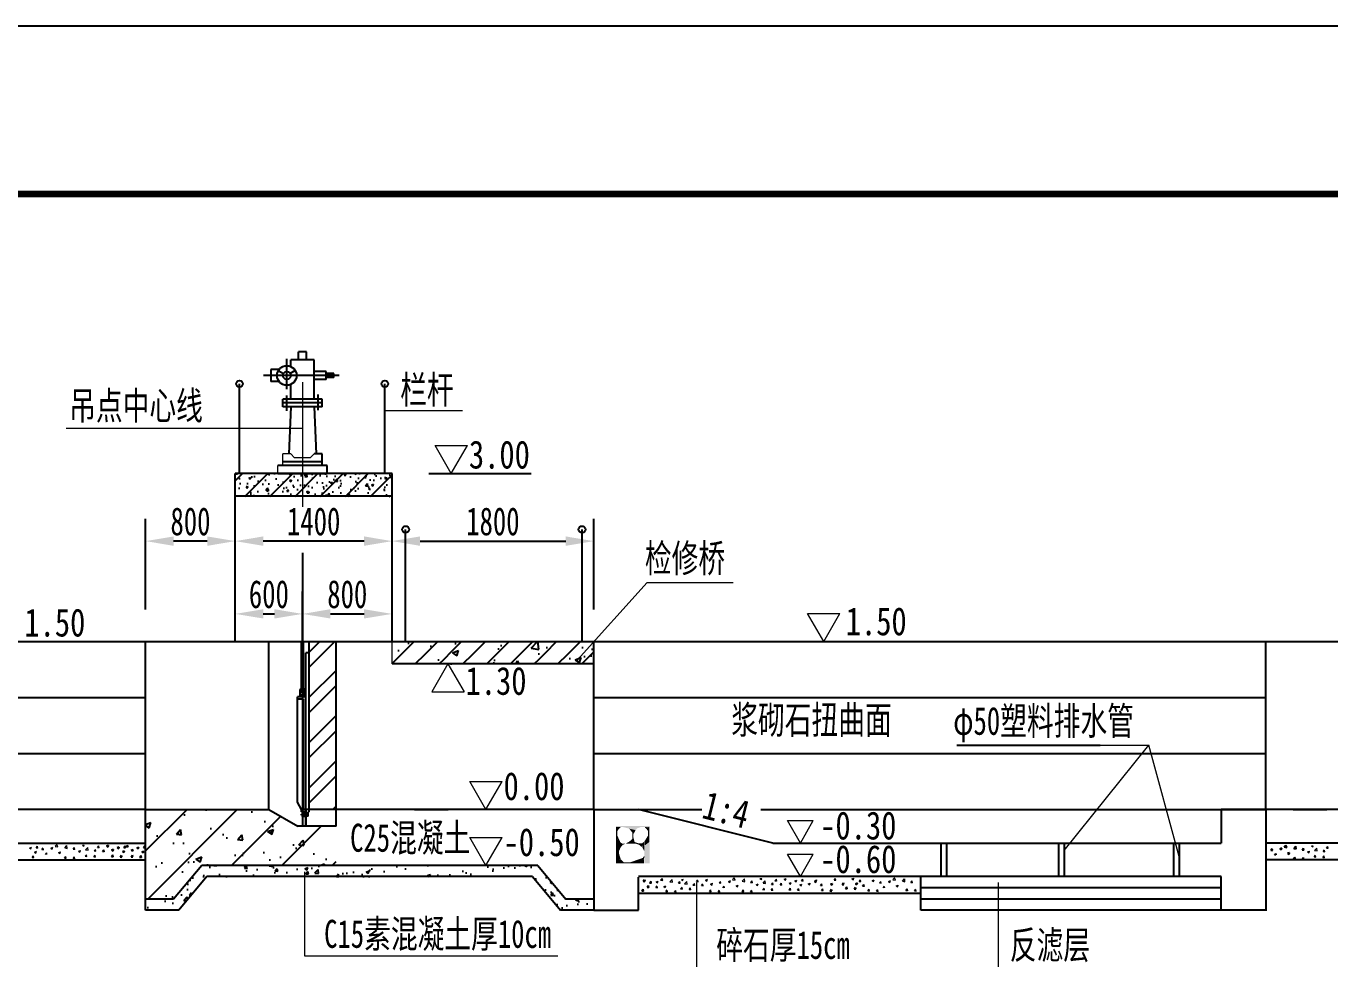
# Model space of a CAD drawing. Header units: millimetres. Extents: x 88 to 508, y 77 to 374.
# Drawn here: x 265.6 to 382, y 289.8 to 373.8 of the extents above; entities that cross this region are included whole.
import ezdxf
from ezdxf.enums import TextEntityAlignment as Align
from ezdxf.lldxf.tags import DXFTag

# ---------------------------------------------------------------- set-up
doc = ezdxf.new("R2010")
doc.units = ezdxf.units.MM
doc.header["$LTSCALE"] = 35
doc.header["$PDMODE"] = 2
doc.header["$PDSIZE"] = 5
for name, color, linetype in [('SG001轮廓', 2, 'Continuous'), ('SG002辅助', 7, 'Continuous'), ('SG004标注', 9, 'Continuous'), ('SG006填充', 4, 'Continuous')]:
    doc.layers.add(name, color=color, linetype=linetype)
doc.styles.add('GB', font='SIMFANG.TTF', dxfattribs={"width": 0.7})
doc.styles.add('HZFS', font='SIMFANG.TTF', dxfattribs={"width": 0.7})
doc.styles.add('文字', font='SIMFANG.TTF', dxfattribs={"width": 0.8, "height": 2})
tags = doc.linetypes.add('CENTER', pattern=[50.8, 31.75, -6.35, 6.35, -6.35]).pattern_tags.tags
tags[10:11] = [DXFTag(74, 4), DXFTag(75, 0), DXFTag(340, '0'), DXFTag(46, 1.0), DXFTag(50, 0.0), DXFTag(44, 0.0), DXFTag(45, 0.0)]
tags[8:9] = [DXFTag(74, 4), DXFTag(75, 0), DXFTag(340, '0'), DXFTag(46, 1.0), DXFTag(50, 0.0), DXFTag(44, 0.0), DXFTag(45, 0.0)]
tags[6:7] = [DXFTag(74, 4), DXFTag(75, 0), DXFTag(340, '0'), DXFTag(46, 1.0), DXFTag(50, 0.0), DXFTag(44, 0.0), DXFTag(45, 0.0)]
tags[4:5] = [DXFTag(74, 4), DXFTag(75, 0), DXFTag(340, '0'), DXFTag(46, 1.0), DXFTag(50, 0.0), DXFTag(44, 0.0), DXFTag(45, 0.0)]
tags = doc.linetypes.add('PHANTOM', pattern=[63.5, 31.75, -6.35, 6.35, -6.35, 6.35, -6.35]).pattern_tags.tags
tags[14:15] = [DXFTag(74, 4), DXFTag(75, 0), DXFTag(340, '0'), DXFTag(46, 1.0), DXFTag(50, 0.0), DXFTag(44, 0.0), DXFTag(45, 0.0)]
tags[12:13] = [DXFTag(74, 4), DXFTag(75, 0), DXFTag(340, '0'), DXFTag(46, 1.0), DXFTag(50, 0.0), DXFTag(44, 0.0), DXFTag(45, 0.0)]
tags[10:11] = [DXFTag(74, 4), DXFTag(75, 0), DXFTag(340, '0'), DXFTag(46, 1.0), DXFTag(50, 0.0), DXFTag(44, 0.0), DXFTag(45, 0.0)]
tags[8:9] = [DXFTag(74, 4), DXFTag(75, 0), DXFTag(340, '0'), DXFTag(46, 1.0), DXFTag(50, 0.0), DXFTag(44, 0.0), DXFTag(45, 0.0)]
tags[6:7] = [DXFTag(74, 4), DXFTag(75, 0), DXFTag(340, '0'), DXFTag(46, 1.0), DXFTag(50, 0.0), DXFTag(44, 0.0), DXFTag(45, 0.0)]
tags[4:5] = [DXFTag(74, 4), DXFTag(75, 0), DXFTag(340, '0'), DXFTag(46, 1.0), DXFTag(50, 0.0), DXFTag(44, 0.0), DXFTag(45, 0.0)]
doc.dimstyles.new('200', dxfattribs={"dimscale": 0, "dimtxt": 3, "dimasz": 2, "dimexe": 2, "dimexo": 0, "dimgap": 1, "dimtad": 1, "dimdec": 0, "dimlfac": 200, "dimdsep": 46, "dimtxsty": 'GB', "dimblk1": 'ARCHTICK', "dimblk2": 'ARCHTICK', "dimsah": 1, "dimcen": 2.5, "dimdle": 1.5, "dimclrd": 3, "dimclre": 3, "dimclrt": 7, "dimadec": 0, "dimazin": 0, "dimtfac": 1, "dimtdec": 4, "dimtmove": 1, "dimatfit": 3, "dimldrblk": 'ARCHTICK', "dimfxl": 1, "dimtolj": 1, "dimtzin": 0, "dimarcsym": 0})
pattern_1 = [(50, (-2954.3354, -447.419), (5.46554, -0.4781726), [0.5715, -6.2865]), (355, (-2954.3354, -447.419), (-1.057285, 5.731699), [0.4572, -5.0292]), (100.451, (-2953.88, -447.4587), (4.408275, 5.253501), [0.4857, -5.3427]), (46.1842, (-2954.3354, -445.895), (8.132371, -1.26127), [0.85725, -9.42975]), (96.6356, (-2953.658, -446), (7.122127, 7.422767), [0.72855, -8.01405]), (351.184, (-2954.3354, -445.895), (7.122138, 7.422754), [0.6858, -7.5438]), (21, (-2953.5734, -446.276), (4.5484464, -3.0679656), [0.5715, -6.2865]), (326, (-2953.5734, -446.276), (1.854061, 5.525639), [0.4572, -5.0292]), (71.4514, (-2953.1944, -446.5315), (6.402495, 2.457686), [0.4857, -5.3427]), (37.5, (-2954.3354, -447.4189), (0.0926581, 2.5366512), [0, -4.96824, 0, -5.1054, 0, -5.04825]), (7.5, (-2954.3354, -447.4189), (2.0045899, 3.0054172), [0, -2.91084, 0, -4.85394, 0, -1.92405]), (327.5, (-2956.0347, -447.4189), (4.0677179, -0.1718623), [0, -1.905, 0, -5.9436, 0, -7.8867]), (317.5, (-2956.7967, -447.419), (4.4438754, 0.7627947), [0, -2.4765, 0, -3.94716, 0, -5.6007])]

# ---------------------------------------------------------------- blocks, each defined once
blk = doc.blocks.new('*D28')
at = {"layer": 'Defpoints', "color": 0, "transparency": 16777216}
for p in [(316.32, 327.85), (298.32, 321.73), (316.32, 321.73)]:
    blk.add_point(p, dxfattribs=at)
at = {"layer": 'SG002辅助', "color": 9, "lineweight": -2, "transparency": 16777216}
for p, q in [((298.32, 321.73), (298.32, 329.85)), ((316.32, 321.73), (316.32, 329.85)), ((300.82, 327.85), (313.82, 327.85))]:
    blk.add_line(p, q, dxfattribs=at)
at = {"layer": 'SG002辅助', "color": 9, "transparency": 16777216}
for points in [[(300.82, 328.27), (300.82, 327.43), (298.32, 327.85)], [(313.82, 328.27), (313.82, 327.43), (316.32, 327.85)]]:
    blk.add_solid(points, dxfattribs=at)
at = {"layer": 'SG002辅助', "color": 3, "lineweight": 13, "transparency": 16777216, "insert": (307.32, 329.6), "char_height": 2.5, "attachment_point": 5, "style": 'GB'}
blk.add_mtext('\\A1;1800', dxfattribs=at)
blk = doc.blocks.new('_ARCHTICK')
at = {"color": 0, "linetype": 'ByBlock', "const_width": 0.15}
blk.add_lwpolyline([(-0.5, -0.5), (0.5, 0.5)], dxfattribs=at)
blk = doc.blocks.new('*D29')
at = {"layer": 'Defpoints', "color": 0, "transparency": 16777216}
for p in [(290.32, 321.35), (284.32, 318.89), (290.32, 318.89)]:
    blk.add_point(p, dxfattribs=at)
at = {"layer": 'SG002辅助', "color": 9, "lineweight": -2, "transparency": 16777216}
for p, q in [((284.32, 318.89), (284.32, 323.35)), ((290.32, 318.89), (290.32, 323.35)), ((286.82, 321.35), (287.82, 321.35))]:
    blk.add_line(p, q, dxfattribs=at)
at = {"layer": 'SG002辅助', "color": 9, "transparency": 16777216}
for points in [[(286.82, 321.77), (286.82, 320.94), (284.32, 321.35)], [(287.82, 321.77), (287.82, 320.94), (290.32, 321.35)]]:
    blk.add_solid(points, dxfattribs=at)
at = {"layer": 'SG002辅助', "color": 3, "lineweight": 13, "transparency": 16777216, "insert": (287.32, 323.1), "char_height": 2.5, "attachment_point": 5, "style": 'GB'}
blk.add_mtext('\\A1;600', dxfattribs=at)
blk = doc.blocks.new('*D30')
at = {"layer": 'Defpoints', "color": 0, "transparency": 16777216}
for p in [(298.32, 321.35), (290.32, 318.89), (298.32, 318.89)]:
    blk.add_point(p, dxfattribs=at)
at = {"layer": 'SG002辅助', "color": 9, "lineweight": -2, "transparency": 16777216}
for p, q in [((290.32, 318.89), (290.32, 323.35)), ((298.32, 318.89), (298.32, 323.35)), ((292.82, 321.35), (295.82, 321.35))]:
    blk.add_line(p, q, dxfattribs=at)
at = {"layer": 'SG002辅助', "color": 9, "transparency": 16777216}
for points in [[(292.82, 321.77), (292.82, 320.94), (290.32, 321.35)], [(295.82, 321.77), (295.82, 320.94), (298.32, 321.35)]]:
    blk.add_solid(points, dxfattribs=at)
at = {"layer": 'SG002辅助', "color": 3, "lineweight": 13, "transparency": 16777216, "insert": (294.32, 323.1), "char_height": 2.5, "attachment_point": 5, "style": 'GB'}
blk.add_mtext('\\A1;800', dxfattribs=at)
blk = doc.blocks.new('*D41')
at = {"layer": 'Defpoints', "color": 0, "transparency": 16777216}
for p in [(284.32, 327.85), (284.32, 321.73), (298.32, 321.73)]:
    blk.add_point(p, dxfattribs=at)
at = {"layer": 'SG002辅助', "color": 9, "lineweight": -2, "transparency": 16777216}
for p, q in [((284.32, 321.73), (284.32, 329.85)), ((298.32, 321.73), (298.32, 329.85)), ((295.82, 327.85), (286.82, 327.85))]:
    blk.add_line(p, q, dxfattribs=at)
at = {"layer": 'SG002辅助', "color": 9, "transparency": 16777216}
for points in [[(286.82, 328.27), (286.82, 327.43), (284.32, 327.85)], [(295.82, 328.27), (295.82, 327.43), (298.32, 327.85)]]:
    blk.add_solid(points, dxfattribs=at)
at = {"layer": 'SG002辅助', "color": 3, "lineweight": 13, "transparency": 16777216, "insert": (291.32, 329.6), "char_height": 2.5, "attachment_point": 5, "style": 'GB'}
blk.add_mtext('\\A1;1400', dxfattribs=at)
blk = doc.blocks.new('*D42')
at = {"layer": 'Defpoints', "color": 0, "transparency": 16777216}
for p in [(276.32, 327.85), (276.32, 321.73), (284.32, 321.73)]:
    blk.add_point(p, dxfattribs=at)
at = {"layer": 'SG002辅助', "color": 9, "lineweight": -2, "transparency": 16777216}
for p, q in [((276.32, 321.73), (276.32, 329.85)), ((284.32, 321.73), (284.32, 329.85)), ((281.82, 327.85), (278.82, 327.85))]:
    blk.add_line(p, q, dxfattribs=at)
at = {"layer": 'SG002辅助', "color": 9, "transparency": 16777216}
for points in [[(278.82, 328.27), (278.82, 327.43), (276.32, 327.85)], [(281.82, 328.27), (281.82, 327.43), (284.32, 327.85)]]:
    blk.add_solid(points, dxfattribs=at)
at = {"layer": 'SG002辅助', "color": 3, "lineweight": 13, "transparency": 16777216, "insert": (280.32, 329.6), "char_height": 2.5, "attachment_point": 5, "style": 'GB'}
blk.add_mtext('\\A1;800', dxfattribs=at)
blk = doc.blocks.new('st')
at = {"color": 12}
for points in [[(-0.03, -1.78), (-0.03, -0.85), (-0.05, 0.01), (-0.03, 0.01)], [(-0.03, -1.78), (-0.03, -0.85), (-0.05, 0.01), (-0.03, 0.01)], [(-0.03, -1.78), (-0.03, -0.85), (-0.05, 0.01), (-0.03, 0.01)], [(-0.05, -2.82), (2.39, -2.85), (0, 0), (2.59, 0)], [(2.41, -2.86), (5.76, -1.81), (2.6, 0), (5.81, 0.01)], [(5.76, -1.81), (14.11, -1.88), (5.81, 0.01), (14.17, 0.01)], [(14.12, -1.89), (16.28, -0.9), (14.17, 0), (16.23, 0)], [(16.23, -0.89), (16.23, 0), (19.23, -0.89), (19.23, 0)], [(19.25, -0.91), (20.39, -1.7), (19.25, 0), (20.39, -0.01)], [(20.39, 0), (21.53, 0), (20.39, -1.71), (21.55, -2.84)], [(21.47, -20.04), (21.62, -0.01), (22.19, -19.99), (22.19, 0.01)], [(0.61, -4.72), (2.41, -2.84), (-0.06, -4.71), (-0.06, -2.82)], [(-0.06, -2.88), (-0.06, -2.88), (0, -4.7)], [(-0.05, -8.68), (0.61, -8.68), (-0.05, -4.72), (0.61, -4.72)], [(0, -4.7), (0, -4.7), (0.61, -4.7)], [(9.36, -2.75), (7.19, -1.83), (12.48, -2.63), (14.09, -1.88)], [(11.71, -3.71), (12.48, -2.63), (10.96, -4.02), (9.36, -2.75)], [(11.67, -5.7), (11.71, -3.71), (11.67, -5.7), (10.96, -4.02)], [(11.68, -9.68), (11.68, -5.79), (14.48, -9.72), (12.81, -7.88)], [(19.69, -11.67), (20.74, -12.63), (21.53, -4.13), (21.53, -14.73)], [(0.61, -8.68), (-0.05, -8.68), (3.17, -16), (-0.05, -16.8)], [(3.17, -16), (0.61, -8.68), (-0.05, -16.8), (-0.05, -8.68)], [(3.17, -16), (0.61, -8.68), (-0.05, -16.8), (-0.05, -8.68)], [(11.78, -13.79), (10.97, -13.79), (11.78, -15.42), (9.45, -15.65)], [(10.34, -16.74), (9.55, -15.7), (12.81, -16.74), (11.76, -15.45)], [(10.97, -13.79), (11.78, -13.79), (11.66, -11.82), (12.59, -11.12)], [(11.64, -10.35), (11.64, -9.72), (17.03, -10.35), (14.48, -9.72)], [(11.66, -10.4), (11.66, -11.82), (15.44, -10.4), (12.59, -11.12)], [(17.24, -10.4), (17.24, -9.72), (14.44, -9.7), (14.46, -9.72)], [(17.24, -10.4), (17.24, -9.72), (14.44, -9.7), (14.46, -9.72)], [(18.18, -9.72), (17.24, -9.72), (17.26, -10.42), (17.24, -10.42)], [(17.31, -10.42), (17.6, -10.42), (19.69, -11.67), (19.34, -11.35)], [(17.33, -10.39), (20.55, -8.01), (19.71, -11.64), (20.55, -8.05)], [(-0.05, -16.8), (-0.05, -19.99), (12.77, -16.8), (12.77, -19.99)], [(-0.05, -19.99), (12.77, -19.99), (7.4, -16.8), (12.77, -16.8)], [(0.05, -16.78), (3.14, -16.03), (0.05, -16.78), (3.17, -16.78)], [(3.17, -16.8), (4.42, -16.8), (3.17, -16)], [(9.45, -15.65), (7.4, -16.8), (12.77, -19.99), (12.77, -16.8)], [(9.45, -15.65), (7.4, -16.8), (12.77, -19.99), (12.77, -16.8)], [(9.45, -15.65), (7.4, -16.8), (12.77, -19.99), (12.77, -16.8)], [(12.84, -19.08), (12.84, -16.87), (16.43, -19.08)], [(12.84, -19.13), (21.47, -19.13), (19.31, -19.13), (20.86, -18.03)], [(12.84, -19.96), (21.58, -19.96), (12.84, -19.13), (21.47, -19.13)], [(19.31, -19.13), (20.86, -18.03), (21.47, -17.09), (21.58, -19.02)]]:
    blk.add_solid(points, dxfattribs=at)

msp = doc.modelspace()

# ---------------------------------------------------------------- hatches: boundary and pattern name
at = {"layer": 'SG001轮廓'}
h = msp.add_hatch(dxfattribs=at)
h.set_pattern_fill('AR-CONC', color=2, scale=0.01, style=0)
h.set_pattern_definition([(50, (-2921.0265, -456.4191), (1.8218467, -0.15939086), [0.1905, -2.0955]), (355, (-2921.0265, -456.4191), (-0.3524283, 1.9105664), [0.1524, -1.6764]), (100.451, (-2920.8747, -456.4324), (1.469425, 1.7511669), [0.1619, -1.7809]), (46.1842, (-2921.0265, -455.911), (2.7107904, -0.4204233), [0.28575, -3.14325]), (96.6356, (-2920.8006, -455.9461), (2.3740423, 2.4742556), [0.24285, -2.67135]), (351.184, (-2921.0265, -455.911), (2.374046, 2.4742512), [0.2286, -2.5146]), (21, (-2920.7725, -456.0381), (1.5161488, -1.0226552), [0.1905, -2.0955]), (326, (-2920.7725, -456.0381), (0.6180203, 1.8418797), [0.1524, -1.6764]), (71.4514, (-2920.6462, -456.1233), (2.1341649, 0.8192286), [0.1619, -1.7809]), (37.5, (-2921.02654, -456.4191), (0.03088603, 0.84555039), [0, -1.65608, 0, -1.7018, 0, -1.68275]), (7.5, (-2921.0265, -456.4191), (0.66819663, 1.00180575), [0, -0.97028, 0, -1.61798, 0, -0.64135]), (327.5, (-2921.59296, -456.4191), (1.35590595, -0.05728744), [0, -0.635, 0, -1.9812, 0, -2.6289]), (317.5, (-2921.847, -456.4191), (1.4812918, 0.2542649), [0, -0.8255, 0, -1.31572, 0, -1.8669])])
h.paths.add_polyline_path([(284.3205, 333.8889), (284.3205, 331.8489), (290.2005, 331.8489), (290.2005, 333.8889)])
h.paths.add_polyline_path([(290.2005, 333.8889), (290.2005, 331.8489), (298.3205, 331.8489), (298.3205, 333.8889)])
h = msp.add_hatch(dxfattribs=at)
h.set_pattern_fill('LINE', color=2, scale=0.5, angle=45, style=0)
h.set_pattern_definition([(45, (-2921.0265, -456.4191), (-1.122532, 1.122532), [])])
h.paths.add_polyline_path([(284.3205, 333.8889), (284.3205, 331.8489), (291.7505, 331.8489), (291.7505, 333.8889)])
h.paths.add_polyline_path([(291.7505, 333.8889), (291.7505, 331.8489), (298.3205, 331.8489), (298.3205, 333.8889)])
h = msp.add_hatch(dxfattribs=at)
h.set_pattern_fill('ANSI32', color=2, scale=0.3, style=0)
h.set_pattern_definition([(45, (-2954.3354, -450.0996), (-2.0205576, 2.0205576), []), (45, (-2952.9884, -450.0996), (-2.0205576, 2.0205576), [])])
h.paths.add_polyline_path([(293.3205, 318.8889), (290.9152, 318.8889), (290.9152, 303.8889), (293.3205, 303.8889)])
h = msp.add_hatch(dxfattribs=at)
h.set_pattern_fill('钢筋混凝土', color=2, angle=45, style=0)
h.set_pattern_definition([(95, (-2954.3354, -447.419), (5.51552, 4.628071), [0.75, -8.25]), (40, (-2954.3354, -447.419), (-6.299922, 4.337681), [0.6, -6.6]), (145.4514, (-2953.876, -447.033), (-0.784395, 8.965753), [0.637402, -7.011421]), (91.1842, (-2955.75, -446.005), (8.71693, 6.376138), [1.125, -12.375]), (141.6356, (-2955.023, -445.473), (-0.27899, 13.497117), [0.956103, -10.51713]), (36.1842, (-2955.75, -446.005), (-0.279, 13.497117), [0.9, -9.9]), (66, (-2954.689, -445.651), (7.067716, 1.373825), [0.75, -8.25]), (11, (-2954.689, -445.651), (-3.407086, 6.848084), [0.6, -6.6]), (116.4514, (-2954.1, -445.5366), (3.660636, 8.221906), [0.637402, -7.011421]), (82.5, (-2954.3354, -447.4189), (-2.2679319, 2.4398982), [0, -6.52, 0, -6.7, 0, -6.625]), (52.5, (-2954.3354, -447.419), (-0.9287294, 4.6490945), [0, -3.82, 0, -6.37, 0, -2.525]), (12.5, (-2955.9123, -448.9957), (3.9341817, 3.6152076), [0, -2.5, 0, -7.8, 0, -10.35]), (2.5, (-2956.6194, -449.703), (3.4159, 4.831598), [0, -3.25, 0, -5.18, 0, -7.35]), (45, (-2954.3354, -447.4189), (-1.0606602, 1.0606602), [1])])
h.paths.add_polyline_path([(316.3205, 318.8889), (298.3205, 318.8889), (298.3205, 316.8889), (316.3205, 316.8889)])
h = msp.add_hatch(dxfattribs=at)
h.set_pattern_fill('ANSI31', color=2, angle=45, style=0)
h.set_pattern_definition([(45, (-2954.3354, -447.419), (-2.245064, 2.245064), [])])
h.paths.add_polyline_path([(287.3205, 303.8889), (276.3205, 303.8889), (276.3205, 295.8889), (278.8205, 295.8889), (281.3205, 298.8889), (293.3205, 298.8889), (293.3205, 302.3889), (290.3533, 302.3889), (289.9186, 302.3889)])
h = msp.add_hatch(dxfattribs=at)
h.set_pattern_fill('AR-CONC', color=2, scale=0.03, style=0)
h.set_pattern_definition(pattern_1)
h.paths.add_polyline_path([(293.3205, 302.3889), (290.3533, 302.3889), (289.9186, 302.3889), (287.3205, 303.8889), (276.3205, 303.8889), (276.3205, 295.8889), (278.8205, 295.8889), (281.3205, 298.8889), (293.3205, 298.8889)])
h = msp.add_hatch(dxfattribs=at)
h.set_pattern_fill('AR-CONC', color=2, scale=0.015, style=0)
h.set_pattern_definition([(50, (-2954.3354, -461.2043), (2.73277, -0.2390863), [0.28575, -3.14325]), (355, (-2954.3354, -461.2043), (-0.5286424, 2.8658496), [0.2286, -2.5146]), (100.451, (-2954.1077, -461.2242), (2.2041375, 2.6267503), [0.24285, -2.67135]), (46.1842, (-2954.3354, -460.4423), (4.0661856, -0.630635), [0.428625, -4.714875]), (96.6356, (-2953.9966, -460.495), (3.5610635, 3.7113833), [0.364275, -4.007025]), (351.184, (-2954.3354, -460.4423), (3.561069, 3.711377), [0.3429, -3.7719]), (21, (-2953.9544, -460.6328), (2.2742232, -1.5339828), [0.28575, -3.14325]), (326, (-2953.9544, -460.6328), (0.9270304, 2.7628195), [0.2286, -2.5146]), (71.4514, (-2953.765, -460.7606), (3.2012474, 1.2288429), [0.24285, -2.67135]), (37.5, (-2954.3354, -461.2043), (0.04632905, 1.26832558), [0, -2.48412, 0, -2.5527, 0, -2.524125]), (7.5, (-2954.3354, -461.2043), (1.00229494, 1.5027086), [0, -1.45542, 0, -2.42697, 0, -0.962025]), (327.5, (-2955.1851, -461.2043), (2.03385893, -0.08593116), [0, -0.9525, 0, -2.9718, 0, -3.94335]), (317.5, (-2955.566, -461.2043), (2.2219377, 0.3813974), [0, -1.23825, 0, -1.97358, 0, -2.80035])])
h.paths.add_polyline_path([(311.3205, 298.8889), (281.3205, 298.8889), (278.8205, 295.8889), (276.3205, 295.8889), (276.3205, 294.8889), (279.2889, 294.8889), (281.7889, 297.8889), (310.8521, 297.8889), (313.3521, 294.8889), (316.3205, 294.8889), (316.3205, 295.8889), (313.8205, 295.8889)])
at = {"layer": 'SG006填充'}
h = msp.add_hatch(dxfattribs=at)
h.set_pattern_fill('AR-CONC', color=256, scale=0.03, style=0)
h.set_pattern_definition(pattern_1)
h.paths.add_polyline_path([(298.3205, 316.8889), (316.3205, 316.8889), (316.3205, 318.8889), (298.3205, 318.8889)])

# ---------------------------------------------------------------- linework, layer by layer
at = {"layer": 'SG001轮廓', "color": 2}
for p, q in [((290.6705, 344.7389), (289.9705, 344.7389)), ((289.9705, 344.0389), (289.9705, 344.7389)), ((290.6705, 344.0389), (290.6705, 344.7389)), ((288.9205, 341.4099), (288.9205, 344.1156)), ((291.3705, 344.0389), (289.2705, 344.0389)), ((289.2705, 343.4408), (289.2705, 344.0389)), ((291.3705, 340.5389), (291.3705, 344.0389)), ((289.7955, 342.6389), (286.8403, 342.6389)), ((287.4848, 343.1639), (287.4848, 342.1139)), ((288.2205, 343.1639), (287.4848, 343.1639)), ((288.1627, 343.0764), (288.6174, 342.8139)), ((289.2705, 342.6389), (288.5705, 342.6389)), ((288.9205, 341.7639), (288.9205, 342.2889)), ((289.6783, 343.0764), (289.2236, 342.8139)), ((293.5806, 342.6389), (289.7955, 342.6389)), ((292.4205, 342.9889), (291.3705, 342.9889)), ((292.4205, 342.2889), (291.3705, 342.2889)), ((292.4205, 342.2889), (292.4205, 342.9889)), ((293.1205, 342.8139), (292.4205, 342.8139)), ((293.1205, 342.8139), (292.4205, 342.8139)), ((293.1205, 342.4639), (292.4205, 342.4639)), ((293.1205, 342.4639), (293.1205, 342.8139)), ((284.7033, 333.8889), (284.7033, 341.8889)), ((288.2205, 342.1139), (287.4848, 342.1139)), ((289.2705, 340.5389), (289.2705, 341.8369)), ((297.6802, 333.8889), (297.6802, 341.8889)), ((292.0705, 340.5389), (288.5705, 340.5389)), ((288.5705, 339.8389), (288.5705, 340.5389)), ((292.0705, 340.1889), (288.5705, 340.1889)), ((288.9205, 339.493), (288.9205, 340.8608)), ((291.7205, 339.5466), (291.7205, 340.9412)), ((292.0705, 339.8389), (292.0705, 340.5389)), ((292.0705, 339.8389), (288.5705, 339.8389)), ((289.2705, 339.8389), (289.0955, 335.6389)), ((291.3705, 339.8389), (291.5455, 335.6389)), ((292.0705, 335.6389), (291.3705, 335.6389)), ((292.0705, 335.6389), (291.3705, 335.6389)), ((292.0705, 334.5889), (292.0705, 335.6389)), ((292.5255, 334.5889), (288.1155, 334.5889)), ((292.0705, 334.9389), (288.5705, 334.9389)), ((292.5255, 333.8889), (292.5255, 334.5889)), ((298.3205, 333.8889), (284.3205, 333.8889)), ((284.3205, 318.8889), (284.3205, 333.8889)), ((288.1155, 333.8889), (292.5255, 333.8889)), ((298.3205, 318.8889), (298.3205, 333.8889)), ((284.3205, 331.8889), (298.3205, 331.8889)), ((299.5292, 318.8889), (299.5292, 328.8889)), ((315.2797, 318.8889), (315.2797, 328.8889)), ((216.3205, 318.8889), (276.3205, 318.8889)), ((276.3205, 303.8889), (276.3205, 318.8889)), ((276.3205, 318.8889), (298.3205, 318.8889)), ((287.3205, 303.8889), (287.3205, 318.8747)), ((290.2205, 314.7062), (290.2205, 318.8889)), ((290.4205, 314.7062), (290.4205, 318.8889)), ((290.6205, 303.8747), (290.6205, 317.8889)), ((290.9152, 303.6747), (290.9152, 318.8889)), ((293.3205, 302.3889), (293.3205, 318.8889)), ((298.3205, 318.8889), (316.3205, 318.8889)), ((316.3205, 318.8889), (416.3205, 318.8889)), ((316.3205, 303.8889), (316.3205, 318.8889)), ((376.3205, 303.8889), (376.3205, 318.8889)), ((316.3205, 316.8889), (298.3205, 316.8889)), ((290.1205, 313.933), (290.1205, 314.533)), ((290.5205, 313.933), (290.5205, 314.533)), ((289.8707, 304.5278), (289.8707, 313.933)), ((289.8707, 304.5278), (289.8707, 313.933)), ((290.6205, 313.933), (289.8707, 313.933)), ((290.4205, 313.733), (289.8707, 313.733)), ((290.5205, 314.133), (290.1205, 314.133)), ((290.6205, 313.9333), (290.2205, 313.9333)), ((290.4205, 311.6863), (290.4205, 313.733)), ((290.4205, 311.6863), (290.4205, 313.733)), ((290.4205, 303.8747), (290.4205, 313.733)), ((276.3205, 303.8889), (216.3205, 303.8889)), ((276.3205, 303.8889), (287.3205, 303.8889)), ((276.3205, 294.8889), (276.3205, 303.8889)), ((287.3205, 303.8889), (289.9186, 302.3889)), ((316.3205, 303.8889), (290.5005, 303.8889)), ((290.6205, 303.8889), (290.6205, 302.3889)), ((290.6205, 302.4889), (290.6205, 303.8889)), ((316.3205, 303.8889), (316.3205, 294.8889)), ((332.3205, 300.8889), (320.3205, 303.8889)), ((416.3485, 303.8889), (372.3205, 303.8889)), ((372.3205, 303.8889), (372.3205, 303.8889)), ((372.3205, 303.8889), (372.3205, 300.8889)), ((372.3205, 303.8889), (372.3205, 300.8889)), ((376.3205, 303.8889), (372.3205, 303.8889)), ((376.3205, 303.8889), (376.3205, 294.8497)), ((378.7675, 303.8889), (381.7675, 303.8889)), ((290.6205, 303.4747), (290.2205, 303.4747)), ((290.2205, 303.3747), (290.2205, 303.4747)), ((290.6205, 303.3747), (290.2205, 303.3747)), ((290.3205, 303.4747), (290.3205, 303.6747)), ((290.3205, 303.261), (290.3205, 303.3747)), ((290.5205, 303.261), (290.3205, 303.261)), ((290.5205, 303.4747), (290.5205, 303.6747)), ((290.5205, 303.261), (290.5205, 303.3747)), ((290.8205, 303.2747), (290.6205, 303.2747)), ((290.8205, 303.2747), (290.8205, 303.6747)), ((290.6205, 302.3889), (289.9186, 302.3889)), ((220.3205, 300.8889), (276.3205, 300.8889)), ((272.8329, 300.6269), (272.9592, 300.5416)), ((272.8331, 300.6281), (273.011, 300.6964)), ((272.9598, 300.5423), (273.0113, 300.6958)), ((273.2851, 300.2694), (273.4629, 300.3376)), ((273.4117, 300.1835), (273.4632, 300.337)), ((273.7881, 300.4781), (273.9144, 300.3929)), ((273.7883, 300.4793), (273.9662, 300.5476)), ((273.915, 300.3935), (273.9665, 300.547)), ((274.3799, 300.4976), (274.5317, 300.4843)), ((274.3827, 300.4981), (274.5051, 300.644)), ((274.5357, 300.4744), (274.5063, 300.6336)), ((274.578, 300.6095), (274.7043, 300.5243)), ((274.5782, 300.6108), (274.7561, 300.679)), ((274.7049, 300.5249), (274.7564, 300.6784)), ((275.0301, 300.252), (275.208, 300.3203)), ((275.1568, 300.1662), (275.2083, 300.3197)), ((275.5331, 300.4607), (275.6595, 300.3755)), ((275.5334, 300.462), (275.7112, 300.5302)), ((275.6601, 300.3761), (275.7116, 300.5296)), ((276.125, 300.4803), (276.2768, 300.467)), ((276.1278, 300.4808), (276.2502, 300.6267)), ((276.2808, 300.4571), (276.2514, 300.6163)), ((332.3205, 300.8889), (372.3205, 300.8889)), ((347.3205, 300.8889), (347.3205, 297.8889)), ((347.8205, 300.8889), (347.8205, 297.8889)), ((357.8205, 300.8889), (357.8205, 297.8889)), ((358.3205, 300.8889), (358.3205, 297.8889)), ((368.0855, 300.8889), (368.0855, 297.8889)), ((368.5855, 300.8889), (368.5855, 297.8889)), ((412.3205, 300.8889), (376.3205, 300.8889)), ((376.7587, 300.2449), (376.8812, 300.3909)), ((376.9117, 300.2212), (376.8824, 300.3805)), ((377.576, 300.3818), (377.7024, 300.2966)), ((377.5763, 300.383), (377.7541, 300.4513)), ((377.7029, 300.2972), (377.7544, 300.4507)), ((377.9597, 300.5406), (378.1096, 300.6969)), ((377.9613, 300.5362), (378.1872, 300.5012)), ((378.186, 300.504), (378.1096, 300.6969)), ((378.8144, 300.3993), (379.0122, 300.6055)), ((378.816, 300.3949), (379.0419, 300.3598)), ((379.0407, 300.3627), (379.0126, 300.6039)), ((379.5714, 300.2886), (379.6939, 300.4346)), ((379.7244, 300.265), (379.695, 300.4242)), ((220.3205, 299.3889), (276.3205, 299.3889)), ((272.6296, 300.1142), (272.6002, 300.2734)), ((273.2734, 299.6874), (273.4252, 299.6742)), ((273.2762, 299.6879), (273.3987, 299.8338)), ((273.2848, 300.2681), (273.4112, 300.1829)), ((273.4292, 299.6642), (273.3998, 299.8234)), ((274.0378, 299.646), (274.1896, 299.6327)), ((274.0406, 299.6464), (274.163, 299.7923)), ((274.1936, 299.6228), (274.1642, 299.782)), ((274.24, 300.1194), (274.3663, 300.0341)), ((274.2402, 300.1206), (274.4181, 300.1889)), ((274.3669, 300.0348), (274.4184, 300.1882)), ((275.0185, 299.6701), (275.1703, 299.6568)), ((275.0213, 299.6706), (275.1437, 299.8165)), ((275.0299, 300.2508), (275.1562, 300.1656)), ((275.1743, 299.6469), (275.1449, 299.8061)), ((275.7829, 299.6286), (275.9347, 299.6153)), ((275.7856, 299.6291), (275.9081, 299.775)), ((275.9387, 299.6054), (275.9093, 299.7647)), ((275.9851, 300.102), (276.1114, 300.0168)), ((275.9853, 300.1033), (276.1632, 300.1715)), ((276.112, 300.0174), (276.1635, 300.1709)), ((412.3205, 299.3889), (376.3205, 299.3889)), ((376.7559, 300.2445), (376.9077, 300.2312)), ((376.8652, 300.2518), (376.8652, 300.2518)), ((377.0861, 299.8105), (377.2034, 299.9503)), ((377.2284, 299.8105), (377.2034, 299.9503)), ((378.265, 299.9773), (378.3913, 299.8921)), ((378.2652, 299.9785), (378.4431, 300.0468)), ((378.3919, 299.8927), (378.4434, 300.0462)), ((378.7939, 299.4926), (378.9457, 299.4793)), ((378.7967, 299.493), (378.9192, 299.639)), ((378.9497, 299.4694), (378.9204, 299.6286)), ((379.5583, 299.4511), (379.7101, 299.4378)), ((379.5611, 299.4516), (379.6835, 299.5975)), ((379.5686, 300.2882), (379.7204, 300.2749)), ((379.7141, 299.4279), (379.6847, 299.5871)), ((281.3205, 298.8889), (278.8205, 295.8889)), ((311.3205, 298.8889), (281.3205, 298.8889)), ((311.3205, 298.8889), (313.8205, 295.8889)), ((281.7889, 297.8889), (279.2889, 294.8889)), ((310.8521, 297.8889), (281.7889, 297.8889)), ((310.8521, 297.8889), (313.3521, 294.8889)), ((372.3205, 297.8888), (320.3205, 297.8888)), ((320.3205, 294.8889), (320.3205, 297.8497)), ((320.742, 297.4786), (320.8939, 297.4654)), ((320.7448, 297.4791), (320.8673, 297.625)), ((320.8978, 297.4554), (320.8685, 297.6146)), ((321.0919, 296.9515), (321.2437, 296.9382)), ((321.0947, 296.9519), (321.2171, 297.0978)), ((321.2477, 296.9282), (321.2183, 297.0874)), ((321.3112, 297.3494), (321.463, 297.3361)), ((321.314, 297.3499), (321.4364, 297.4958)), ((337.4618, 297.2055), (337.5882, 297.1203)), ((337.4621, 297.2068), (337.6399, 297.275)), ((337.5888, 297.1209), (337.6403, 297.2744)), ((338.5001, 297.2011), (338.6519, 297.1878)), ((338.5029, 297.2015), (338.6253, 297.3475)), ((338.6559, 297.1779), (338.6265, 297.3371)), ((338.792, 296.833), (338.9438, 296.8197)), ((338.7948, 296.8334), (338.9172, 296.9794)), ((338.9478, 296.8097), (338.9184, 296.969)), ((339.5591, 296.7919), (339.6816, 296.9379)), ((339.6803, 297.2591), (339.8066, 297.1738)), ((339.6806, 297.2603), (339.8584, 297.3286)), ((339.7122, 296.7683), (339.6828, 296.9275)), ((339.8072, 297.1745), (339.8587, 297.3279)), ((345.507, 294.8888), (345.507, 297.8497)), ((372.3205, 294.8888), (372.3205, 297.8888)), ((278.8205, 295.8889), (276.3205, 295.8889)), ((316.3205, 295.8889), (313.8205, 295.8889)), ((345.507, 296.3888), (320.3205, 296.3888)), ((320.5998, 296.6258), (320.7516, 296.6125)), ((320.6026, 296.6262), (320.725, 296.7722)), ((320.7556, 296.6026), (320.7262, 296.7618)), ((337.41, 296.6177), (337.5618, 296.6044)), ((337.4128, 296.6182), (337.5353, 296.7641)), ((337.5658, 296.5945), (337.5365, 296.7538)), ((339.5563, 296.7915), (339.7082, 296.7782)), ((279.2889, 294.8889), (276.3205, 294.8889)), ((316.3205, 294.8889), (313.3521, 294.8889)), ((316.3205, 294.8889), (316.3205, 294.8889)), ((316.3205, 294.8889), (320.3205, 294.8889)), ((376.3205, 294.8888), (345.507, 294.8888))]:
    msp.add_line(p, q, dxfattribs=at)
at = {"layer": 'SG001轮廓', "color": 2, "lineweight": 0}
for p, q in [((288.5705, 334.5889), (288.5705, 335.6389)), ((289.2705, 335.6389), (288.5705, 335.6389)), ((289.2705, 335.6389), (288.5705, 335.6389)), ((289.2705, 335.6389), (289.6205, 335.2889)), ((291.0205, 335.2889), (289.6205, 335.2889)), ((291.3705, 335.6389), (291.0205, 335.2889)), ((288.1155, 333.8889), (288.1155, 334.5889)), ((316.3205, 318.8889), (298.3205, 318.8889)), ((298.3205, 316.8889), (298.3205, 318.8889)), ((316.3205, 318.8889), (316.3205, 316.8889))]:
    msp.add_line(p, q, dxfattribs=at)
at = {"layer": 'SG001轮廓', "color": 2, "ltscale": 0.005}
msp.add_line((290.3205, 326.7919), (290.3205, 302.3889), dxfattribs=at)
at = {"layer": 'SG001轮廓', "ltscale": 0.3}
msp.add_line((290.9152, 317.8889), (290.6205, 317.8889), dxfattribs=at)
at = {"layer": 'SG001轮廓', "color": 2, "ltscale": 0.01}
msp.add_line((290.5458, 314.533), (290.0894, 314.5325), dxfattribs=at)
at = {"layer": 'SG001轮廓', "color": 2, "linetype": 'PHANTOM'}
for p, q in [((290.2205, 303.8747), (289.8707, 304.5278)), ((296.2007, 303.8889), (290.2205, 303.8889)), ((290.2205, 303.6747), (290.2205, 303.8747)), ((290.6205, 303.6747), (290.2205, 303.6747)), ((290.9152, 303.6747), (290.8205, 303.6747)), ((290.9152, 303.6747), (290.8205, 303.6747))]:
    msp.add_line(p, q, dxfattribs=at)
at = {"layer": 'SG001轮廓', "color": 2, "ltscale": 4}
msp.add_line((293.3205, 302.3889), (290.3533, 302.3889), dxfattribs=at)
at = {"layer": 'SG001轮廓', "color": 7}
msp.add_lwpolyline([(88.1107, 76.8442), (508.1107, 76.8442), (508.1107, 373.8442), (88.1107, 373.8442)], close=True, dxfattribs=at)
at = {"layer": 'SG001轮廓', "color": 7, "const_width": 0.6}
msp.add_lwpolyline([(108.1107, 91.8442), (493.1107, 91.8442), (493.1107, 358.8442), (108.1107, 358.8442)], close=True, dxfattribs=at)
at = {"layer": 'SG001轮廓', "color": 2}
for centre, radius in [((288.9205, 342.6389), 0.875), ((288.9205, 342.6389), 0.35), ((284.7033, 341.8889), 0.2963), ((297.6802, 341.8889), 0.2963), ((299.5292, 328.8889), 0.3074), ((315.2797, 328.8889), 0.3074), ((290.3205, 314.533), 0.2), ((290.3205, 314.533), 0.1)]:
    msp.add_circle(centre, radius, dxfattribs=at)
at = {"layer": 'SG002辅助', "color": 7, "linetype": 'CENTER', "lineweight": 13, "ltscale": 0.005}
msp.add_line((290.3205, 342.0541), (290.3205, 330.9237), dxfattribs=at)
at = {"layer": 'SG002辅助', "color": 4, "lineweight": 13}
for p, q in [((297.6802, 339.5056), (304.6139, 339.5056)), ((269.2291, 337.9294), (290.3205, 337.9294)), ((314.8588, 317.2562), (321.1004, 324.1502)), ((321.1004, 324.1502), (328.7711, 324.1502)), ((348.7311, 309.629), (365.8869, 309.629)), ((358.3205, 300.2283), (365.8869, 309.629)), ((368.5855, 299.6992), (365.8869, 309.629)), ((290.4977, 298.3306), (290.4977, 290.8138)), ((325.5071, 297.3642), (325.5071, 289.8256)), ((352.4362, 297.3642), (352.4362, 289.8256)), ((290.4977, 290.8138), (313.1054, 290.8138))]:
    msp.add_line(p, q, dxfattribs=at)
at = {"layer": 'SG002辅助', "color": 4}
for p, q in [((216.3205, 313.8889), (276.3205, 313.8889)), ((316.3205, 313.8889), (376.3205, 313.8889)), ((216.3205, 308.8889), (276.3205, 308.8889)), ((316.3205, 308.8889), (376.3205, 308.8889)), ((316.3205, 308.8889), (376.3205, 308.8889)), ((316.3205, 303.8889), (325.972, 303.8889)), ((331.2409, 303.8889), (376.3205, 303.8889)), ((372.3205, 296.8888), (345.507, 296.8888)), ((372.3205, 295.8888), (345.507, 295.8888))]:
    msp.add_line(p, q, dxfattribs=at)
at = {"layer": 'SG004标注', "color": 4, "lineweight": 0}
for p, q in [((302.1628, 336.3887), (305.0494, 336.3887)), ((303.6061, 333.8889), (302.1628, 336.3887)), ((303.6061, 333.8889), (305.0494, 336.3887)), ((336.8523, 318.8889), (335.4091, 321.3887)), ((335.4091, 321.3887), (338.2956, 321.3887)), ((336.8523, 318.8889), (338.2956, 321.3887)), ((303.3072, 316.8889), (301.8639, 314.389)), ((303.3072, 316.8889), (304.7505, 314.389)), ((301.8639, 314.389), (304.7505, 314.389)), ((306.6976, 303.8889), (305.2543, 306.3887)), ((305.2543, 306.3887), (308.1409, 306.3887)), ((306.6976, 303.8889), (308.1409, 306.3887)), ((334.7683, 300.8889), (333.6137, 302.8888)), ((333.6137, 302.8888), (335.9229, 302.8888)), ((334.7683, 300.8889), (335.9229, 302.8888)), ((306.6976, 298.8889), (305.2543, 301.3887)), ((305.2543, 301.3887), (308.1409, 301.3887)), ((306.6976, 298.8889), (308.1409, 301.3887)), ((334.7683, 297.8888), (333.6137, 299.8887)), ((333.6137, 299.8887), (335.9229, 299.8887)), ((334.7683, 297.8888), (335.9229, 299.8887))]:
    msp.add_line(p, q, dxfattribs=at)
at = {"layer": 'SG004标注', "color": 4}
for p, q in [((301.5872, 333.8889), (310.7371, 333.8889)), ((348.7311, 309.629), (361.5414, 309.629)), ((300.3177, 303.8889), (303.3177, 303.8889))]:
    msp.add_line(p, q, dxfattribs=at)
at = {"layer": 'SG006填充', "lineweight": 0}
for p, q in [((265.9449, 300.4425), (266.0712, 300.3573)), ((265.9451, 300.4437), (266.123, 300.512)), ((266.0718, 300.3579), (266.1233, 300.5114)), ((266.5367, 300.4621), (266.6885, 300.4488)), ((266.5395, 300.4625), (266.662, 300.6084)), ((266.6925, 300.4389), (266.6632, 300.5981)), ((267.0434, 300.3011), (267.1659, 300.447)), ((267.1498, 300.3079), (267.1498, 300.3079)), ((267.1964, 300.2774), (267.167, 300.4366)), ((267.8607, 300.4379), (267.987, 300.3527)), ((267.861, 300.4391), (268.0388, 300.5074)), ((267.9876, 300.3533), (268.0391, 300.5068)), ((268.2443, 300.5967), (268.3943, 300.753)), ((268.2459, 300.5923), (268.4718, 300.5573)), ((268.4707, 300.5601), (268.3943, 300.753)), ((269.099, 300.4554), (269.2969, 300.6616)), ((269.1006, 300.451), (269.3265, 300.4159)), ((269.3254, 300.4188), (269.2973, 300.66)), ((269.8533, 300.3443), (270.0051, 300.331)), ((269.8561, 300.3447), (269.9785, 300.4907)), ((270.0091, 300.3211), (269.9797, 300.4803)), ((270.6838, 300.6878), (270.8101, 300.6026)), ((270.6841, 300.6891), (270.8438, 300.7019)), ((270.8107, 300.6032), (270.8438, 300.7019)), ((270.9551, 300.29), (271.153, 300.4962)), ((271.1815, 300.2533), (271.1534, 300.4946)), ((271.7122, 300.1793), (271.8346, 300.3252)), ((271.8652, 300.1556), (271.8358, 300.3148)), ((272.0218, 300.4961), (272.1736, 300.4828)), ((272.0246, 300.4965), (272.1471, 300.6425)), ((272.1776, 300.4729), (272.1483, 300.6321)), ((380.3991, 300.6317), (380.5255, 300.5465)), ((380.3994, 300.6329), (380.5591, 300.6457)), ((380.5261, 300.5471), (380.5591, 300.6457)), ((380.6705, 300.2339), (380.8683, 300.4401)), ((380.8968, 300.1972), (380.8687, 300.4385)), ((381.7371, 300.44), (381.889, 300.4267)), ((381.7399, 300.4404), (381.8624, 300.5864)), ((381.893, 300.4168), (381.8636, 300.576)), ((266.1946, 299.6104), (266.3464, 299.5971)), ((266.1974, 299.6108), (266.3198, 299.7568)), ((266.3504, 299.5872), (266.321, 299.7464)), ((266.3968, 300.0838), (266.5231, 299.9986)), ((266.3971, 300.085), (266.5749, 300.1533)), ((266.5237, 299.9992), (266.5752, 300.1527)), ((267.0406, 300.3006), (267.1924, 300.2873)), ((267.3707, 299.8667), (267.488, 300.0065)), ((267.5131, 299.8667), (267.488, 300.0065)), ((268.5496, 300.0334), (268.676, 299.9482)), ((268.5499, 300.0346), (268.7277, 300.1029)), ((268.6766, 299.9488), (268.7281, 300.1023)), ((269.0786, 299.5487), (269.2304, 299.5354)), ((269.0814, 299.5492), (269.2038, 299.6951)), ((269.2344, 299.5255), (269.205, 299.6847)), ((269.843, 299.5072), (269.9948, 299.4939)), ((269.8458, 299.5077), (269.9682, 299.6536)), ((269.9988, 299.484), (269.9694, 299.6432)), ((270.3326, 300.1472), (270.459, 300.062)), ((270.3329, 300.1485), (270.5107, 300.2167)), ((270.4596, 300.0626), (270.5111, 300.2161)), ((270.9226, 299.7034), (271.0745, 299.6901)), ((270.9255, 299.7039), (271.0479, 299.8498)), ((270.9567, 300.2855), (271.1826, 300.2505)), ((271.0785, 299.6802), (271.0491, 299.8394)), ((271.687, 299.6619), (271.8388, 299.6486)), ((271.6898, 299.6624), (271.8123, 299.8083)), ((271.7094, 300.1788), (271.8612, 300.1656)), ((271.8428, 299.6387), (271.8135, 299.798)), ((272.4737, 300.1374), (272.6256, 300.1241)), ((272.4765, 300.1378), (272.599, 300.2837)), ((380.048, 300.0911), (380.1743, 300.0059)), ((380.0482, 300.0923), (380.2261, 300.1606)), ((380.1749, 300.0065), (380.2264, 300.16)), ((380.638, 299.6473), (380.7898, 299.634)), ((380.6408, 299.6478), (380.7632, 299.7937)), ((380.6721, 300.2294), (380.898, 300.1944)), ((380.7938, 299.6241), (380.7644, 299.7833)), ((381.4024, 299.6058), (381.5542, 299.5925)), ((381.4052, 299.6063), (381.5276, 299.7522)), ((381.4247, 300.1227), (381.5765, 300.1095)), ((381.4275, 300.1232), (381.5499, 300.2691)), ((381.5582, 299.5826), (381.5288, 299.7418)), ((381.5805, 300.0995), (381.5511, 300.2587)), ((321.467, 297.3262), (321.4376, 297.4854)), ((321.8563, 296.91), (322.0081, 296.8967)), ((321.8591, 296.9104), (321.9815, 297.0564)), ((321.8824, 297.4105), (322.0088, 297.3253)), ((321.8827, 297.4117), (322.0606, 297.48)), ((322.0121, 296.8868), (321.9827, 297.046)), ((322.0094, 297.3259), (322.0609, 297.4794)), ((322.2661, 297.5693), (322.416, 297.7256)), ((322.2677, 297.5649), (322.4936, 297.5299)), ((322.4924, 297.5327), (322.416, 297.7256)), ((322.5714, 297.006), (322.6977, 296.9208)), ((322.5717, 297.0072), (322.7495, 297.0755)), ((322.6983, 296.9214), (322.7498, 297.0749)), ((323.1208, 297.428), (323.3186, 297.6342)), ((323.1224, 297.4236), (323.3483, 297.3885)), ((323.3471, 297.3914), (323.3191, 297.6326)), ((323.875, 297.3169), (324.0268, 297.3036)), ((323.8778, 297.3173), (324.0003, 297.4633)), ((324.0308, 297.2937), (324.0015, 297.4529)), ((324.0793, 296.7897), (324.2017, 296.9357)), ((324.1529, 297.642), (324.2793, 297.5568)), ((324.1532, 297.6433), (324.313, 297.6561)), ((324.2323, 296.7661), (324.2029, 296.9253)), ((324.2799, 297.5575), (324.313, 297.6561)), ((324.4243, 297.2442), (324.6221, 297.4504)), ((324.4259, 297.2398), (324.6518, 297.2047)), ((324.6506, 297.2076), (324.6225, 297.4488)), ((324.8437, 296.7482), (324.9661, 296.8942)), ((324.9967, 296.7246), (324.9673, 296.8838)), ((325.1785, 297.1331), (325.3303, 297.1198)), ((325.1813, 297.1335), (325.3038, 297.2795)), ((325.3343, 297.1098), (325.3049, 297.2691)), ((325.491, 297.4503), (325.6428, 297.437)), ((325.4938, 297.4508), (325.6162, 297.5967)), ((325.6468, 297.4271), (325.6174, 297.5863)), ((325.9429, 297.0916), (326.0947, 297.0783)), ((325.9457, 297.092), (326.0681, 297.238)), ((326.0987, 297.0684), (326.0693, 297.2276)), ((326.302, 297.5811), (326.4284, 297.4959)), ((326.3023, 297.5823), (326.4801, 297.6506)), ((326.429, 297.4965), (326.4805, 297.65)), ((326.754, 297.2224), (326.8803, 297.1372)), ((326.7542, 297.2236), (326.9321, 297.2919)), ((326.8809, 297.1378), (326.9324, 297.2913)), ((327.5171, 297.3228), (327.6689, 297.3095)), ((327.5199, 297.3233), (327.6423, 297.4692)), ((327.6263, 297.3302), (327.6263, 297.3302)), ((327.6729, 297.2996), (327.6435, 297.4588)), ((327.8472, 296.8889), (327.9645, 297.0287)), ((327.9896, 296.8889), (327.9645, 297.0287)), ((328.3372, 297.4601), (328.4635, 297.3749)), ((328.3374, 297.4614), (328.5153, 297.5296)), ((328.4641, 297.3756), (328.5156, 297.529)), ((328.7208, 297.619), (328.8707, 297.7752)), ((328.7224, 297.6145), (328.9483, 297.5795)), ((328.9472, 297.5823), (328.8707, 297.7752)), ((329.0261, 297.0556), (329.1525, 296.9704)), ((329.0264, 297.0569), (329.2042, 297.1251)), ((329.153, 296.971), (329.2045, 297.1245)), ((329.5755, 297.4777), (329.7734, 297.6838)), ((329.5771, 297.4732), (329.803, 297.4382)), ((329.8019, 297.441), (329.7738, 297.6822)), ((330.3298, 297.3665), (330.4816, 297.3532)), ((330.3326, 297.367), (330.455, 297.5129)), ((330.4856, 297.3433), (330.4562, 297.5025)), ((330.8091, 297.1695), (330.9355, 297.0842)), ((330.8094, 297.1707), (330.9872, 297.239)), ((330.936, 297.0849), (330.9875, 297.2384)), ((331.1603, 297.7101), (331.2866, 297.6248)), ((331.1605, 297.7113), (331.3203, 297.7241)), ((331.2872, 297.6255), (331.3203, 297.7241)), ((331.4019, 296.7261), (331.5244, 296.872)), ((331.4316, 297.3122), (331.6295, 297.5184)), ((331.4332, 297.3078), (331.6591, 297.2727)), ((331.5549, 296.7024), (331.5256, 296.8616)), ((331.6579, 297.2756), (331.6299, 297.5168)), ((332.1663, 296.6846), (332.2888, 296.8305)), ((332.1858, 297.2011), (332.3377, 297.1878)), ((332.1887, 297.2015), (332.3111, 297.3475)), ((332.3193, 296.661), (332.29, 296.8202)), ((332.3417, 297.1779), (332.3123, 297.3371)), ((332.4983, 297.5183), (332.6501, 297.505)), ((332.5011, 297.5188), (332.6235, 297.6647)), ((332.6541, 297.4951), (332.6248, 297.6543)), ((332.9502, 297.1596), (333.102, 297.1463)), ((332.953, 297.16), (333.0755, 297.306)), ((333.106, 297.1364), (333.0767, 297.2956)), ((333.3094, 297.6491), (333.4357, 297.5639)), ((333.3096, 297.6503), (333.4875, 297.7186)), ((333.4363, 297.5645), (333.4878, 297.718)), ((333.7527, 296.7101), (333.8751, 296.8561)), ((333.7613, 297.2904), (333.8876, 297.2052)), ((333.7616, 297.2916), (333.9394, 297.3599)), ((333.9057, 296.6864), (333.8763, 296.8457)), ((333.8882, 297.2058), (333.9397, 297.3593)), ((334.2645, 297.5003), (334.3909, 297.4151)), ((334.2648, 297.5015), (334.4426, 297.5698)), ((334.3915, 297.4157), (334.443, 297.5692)), ((334.5171, 296.6686), (334.6395, 296.8146)), ((334.7165, 297.1416), (334.8428, 297.0564)), ((334.7167, 297.1428), (334.8946, 297.2111)), ((334.8434, 297.057), (334.8949, 297.2105)), ((334.8564, 297.5199), (335.0082, 297.5066)), ((334.8592, 297.5203), (334.9816, 297.6662)), ((335.0122, 297.4967), (334.9828, 297.6559)), ((335.476, 297.2436), (335.6023, 297.1584)), ((335.4762, 297.2448), (335.6541, 297.3131)), ((335.6029, 297.159), (335.6544, 297.3125)), ((336.03, 297.4625), (336.1563, 297.3773)), ((336.0302, 297.4637), (336.2081, 297.532)), ((336.0705, 297.5333), (336.1968, 297.4481)), ((336.0707, 297.5346), (336.2486, 297.6028)), ((336.1569, 297.3779), (336.2084, 297.5314)), ((336.1974, 297.4487), (336.2489, 297.6022)), ((336.5567, 297.1074), (336.7085, 297.0941)), ((336.5595, 297.1078), (336.6819, 297.2538)), ((336.7125, 297.0842), (336.6831, 297.2434)), ((337.7725, 297.5859), (337.9243, 297.5726)), ((337.7753, 297.5864), (337.8977, 297.7323)), ((337.9283, 297.5627), (337.8989, 297.722)), ((339.3736, 297.6852), (339.5, 297.6)), ((339.3739, 297.6864), (339.5517, 297.7547)), ((339.5005, 297.6006), (339.552, 297.7541)), ((340.0152, 297.4679), (340.167, 297.4546)), ((340.018, 297.4683), (340.1405, 297.6142)), ((340.1245, 297.4752), (340.1245, 297.4752)), ((340.171, 297.4446), (340.1417, 297.6038)), ((340.3219, 297.0417), (340.4737, 297.0284)), ((340.3247, 297.0421), (340.4472, 297.1881)), ((340.4312, 297.049), (340.4312, 297.049)), ((340.4777, 297.0184), (340.4483, 297.1777)), ((341.1799, 297.5402), (341.3063, 297.455)), ((341.1802, 297.5414), (341.3581, 297.6097)), ((341.3069, 297.4556), (341.3584, 297.6091)), ((341.8216, 297.3228), (341.9734, 297.3095)), ((341.8244, 297.3233), (341.9468, 297.4692)), ((341.9308, 297.3302), (341.9308, 297.3302)), ((341.9774, 297.2996), (341.948, 297.4588)), ((342.1517, 296.8889), (342.269, 297.0287)), ((342.294, 296.8889), (342.2702, 297.0183)), ((342.6417, 297.4601), (342.768, 297.3749)), ((342.6419, 297.4614), (342.8198, 297.5296)), ((342.7686, 297.3756), (342.8201, 297.529)), ((343.0253, 297.619), (343.1752, 297.7752)), ((343.0269, 297.6145), (343.2528, 297.5795)), ((343.2516, 297.5823), (343.1752, 297.7752)), ((343.3306, 297.0556), (343.4569, 296.9704)), ((343.3309, 297.0569), (343.5087, 297.1251)), ((343.4575, 296.971), (343.509, 297.1245)), ((343.88, 297.4777), (344.0778, 297.6838)), ((343.8816, 297.4732), (344.1075, 297.4382)), ((344.1063, 297.441), (344.0783, 297.6822)), ((344.6342, 297.3665), (344.786, 297.3532)), ((344.637, 297.367), (344.7595, 297.5129)), ((344.79, 297.3433), (344.7607, 297.5025)), ((322.7605, 296.5509), (322.9123, 296.5376)), ((322.7633, 296.5513), (322.8857, 296.6972)), ((322.9163, 296.5276), (322.8869, 296.6868)), ((323.5249, 296.5094), (323.6767, 296.4961)), ((323.5277, 296.5098), (323.6501, 296.6558)), ((323.6807, 296.4862), (323.6513, 296.6454)), ((324.0765, 296.7893), (324.2283, 296.776)), ((324.8409, 296.7478), (324.9927, 296.7345)), ((326.6539, 296.5638), (326.8057, 296.5505)), ((326.6567, 296.5642), (326.7792, 296.7102)), ((326.8097, 296.5406), (326.7804, 296.6998)), ((327.4183, 296.5223), (327.5701, 296.509)), ((327.4211, 296.5228), (327.5435, 296.6687)), ((327.5741, 296.4991), (327.5447, 296.6583)), ((329.5551, 296.5709), (329.7069, 296.5576)), ((329.5579, 296.5714), (329.6803, 296.7173)), ((329.7109, 296.5477), (329.6815, 296.7069)), ((330.3194, 296.5294), (330.4713, 296.5162)), ((330.3222, 296.5299), (330.4447, 296.6758)), ((330.4753, 296.5063), (330.4459, 296.6655)), ((331.3991, 296.7256), (331.5509, 296.7124)), ((332.1635, 296.6842), (332.3153, 296.6709)), ((333.7499, 296.7097), (333.9017, 296.6964)), ((334.5143, 296.6682), (334.6661, 296.6549)), ((334.6701, 296.645), (334.6407, 296.8042)), ((336.6456, 296.6592), (336.7974, 296.6459)), ((336.6484, 296.6597), (336.7709, 296.8056)), ((336.8014, 296.636), (336.7721, 296.7952)), ((340.7966, 296.6247), (340.9485, 296.6114)), ((340.7995, 296.6252), (340.9219, 296.7711)), ((340.9525, 296.6015), (340.9231, 296.7607)), ((341.561, 296.5832), (341.7129, 296.5699)), ((341.5638, 296.5837), (341.6863, 296.7296)), ((341.7169, 296.56), (341.6875, 296.7192)), ((344.1903, 296.6518), (344.3422, 296.6385)), ((344.1931, 296.6522), (344.3156, 296.7982)), ((344.3461, 296.6286), (344.3168, 296.7878)), ((344.9547, 296.6103), (345.1065, 296.597)), ((344.9575, 296.6107), (345.08, 296.7567)), ((345.1105, 296.5871), (345.0812, 296.7463))]:
    msp.add_line(p, q, dxfattribs=at)

# ---------------------------------------------------------------- block references
at = {"layer": 'SG006填充', "color": 4, "xscale": 0.1499999999999773, "yscale": 0.1499999999999773, "zscale": 0.1499999999999773, "rotation": 90}
msp.add_blockref('st', (318.3037, 299.0843), dxfattribs=at)

# ---------------------------------------------------------------- texts
at = {"layer": 'SG004标注', "color": 4}
for s, style, width, p in [('栏杆', 'GB', 0.7, (299.0468, 340.1185)), ('吊点中心线', 'GB', 0.7, (269.4923, 338.6998)), ('3.00', '文字', 0.8, (305.1781, 334.3306)), ('检修桥', 'GB', 0.7, (320.8845, 325.0712)), ('1.50', '文字', 0.8, (265.4937, 319.3306)), ('1.50', '文字', 0.8, (338.8173, 319.4411)), ('1.30', '文字', 0.8, (304.8792, 314.1228)), ('浆砌石扭曲面', 'GB', 0.7, (328.5995, 310.6421)), ('φ50塑料排水管', 'GB', 0.7, (348.4161, 310.5507)), ('0.00', '文字', 0.8, (308.2696, 304.7237)), ('C25混凝土', 'GB', 0.7, (294.5711, 300.1133)), ('-0.30', '文字', 0.8, (336.5408, 301.2084)), ('-0.50', '文字', 0.8, (308.2696, 299.7237)), ('-0.60', '文字', 0.8, (336.5408, 298.2084)), ('C15素混凝土厚10cm', 'GB', 0.7, (292.2508, 291.53)), ('碎石厚15cm', 'GB', 0.7, (327.2602, 290.5418)), ('反滤层', 'GB', 0.7, (353.464, 290.5418))]:
    msp.add_text(s, height=2.5, dxfattribs=dict(at, style=style, width=width)).set_placement(p)
at = {"layer": 'SG004标注', "color": 4, "style": 'HZFS', "width": 0.8}
msp.add_text('1:4', height=2.5, rotation=345.96, dxfattribs=at).set_placement((327.6636, 301.9253), align=Align.BOTTOM_CENTER)

# ---------------------------------------------------------------- dimensions: what is measured, and where the dimension line sits
at = {"layer": 'SG002辅助', "lineweight": 13}
for base, p1, p2, picture, middle in [((276.3205, 327.8515), (284.3205, 321.7287), (276.3205, 321.7287), '*D42', (280.3205, 329.6015)), ((284.3205, 327.8515), (298.3205, 321.7287), (284.3205, 321.7287), '*D41', (291.3205, 329.6015)), ((290.3205, 321.352), (284.3205, 318.8889), (290.3205, 318.8889), '*D29', (287.3205, 323.102)), ((298.3205, 321.352), (290.3205, 318.8889), (298.3205, 318.8889), '*D30', (294.3205, 323.102))]:
    dim = msp.add_linear_dim(base=base, p1=p1, p2=p2, dimstyle='200', override={"dimscale": 1, "dimtxt": 2.5, "dimasz": 2.5, "dimgap": 0.5, "dimlfac": 100, "dimzin": 0, "dimdle": 0, "dimclrd": 9, "dimclre": 9, "dimclrt": 3}, dxfattribs=at)
    dim.commit()
    dim.dimension.update_dxf_attribs({"geometry": picture, "text_midpoint": middle})
at = {"layer": 'SG002辅助', "color": 2, "lineweight": 13}
dim = msp.add_linear_dim(base=(316.3205, 327.8515), p1=(298.3205, 321.7287), p2=(316.3205, 321.7287), dimstyle='200', override={"dimscale": 1, "dimtxt": 2.5, "dimasz": 2.5, "dimgap": 0.5, "dimlfac": 100, "dimzin": 0, "dimdle": 0, "dimclrd": 9, "dimclre": 9, "dimclrt": 3}, dxfattribs=at)
dim.commit()
dim.dimension.update_dxf_attribs({"geometry": '*D28', "text_midpoint": (307.3205, 329.6015)})

doc.saveas('drawing.dxf')
